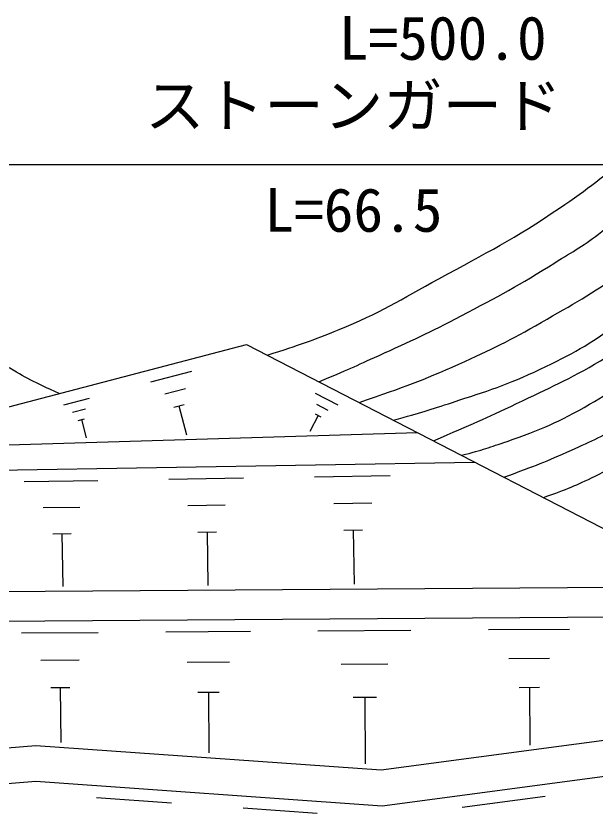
# Model space of a CAD drawing. Units: millimetres, scale not verified. Extents: x 40000 to 680000, y 20000 to 380000.
# Drawn here: x 303740 to 328089, y 308160 to 342003 of the extents above; entities that cross this region are included whole.
import ezdxf
from ezdxf.enums import TextEntityAlignment as Align

# ---------------------------------------------------------------- set-up
doc = ezdxf.new("R2010")
doc.units = ezdxf.units.MM
doc.header["$LTSCALE"] = 1000
for name, color, linetype, lineweight in [('S-BGD', 7, 'Continuous', 25), ('S-STR-HTXT', 7, 'Continuous', 13), ('S-STR-STRC', 7, 'Continuous', 25)]:
    doc.layers.add(name, color=color, linetype=linetype, lineweight=lineweight)
doc.styles.add('@ＭＳ ゴシック', font='')
doc.styles.add('ＭＳ ゴシック', font='')
doc.styles.get('@ＭＳ ゴシック').set_extended_font_data('@MS Gothic')
doc.styles.get('ＭＳ ゴシック').set_extended_font_data('MS Gothic')

msp = doc.modelspace()

# ---------------------------------------------------------------- linework, layer by layer
at = {"layer": 'S-BGD'}
for p, q in [((309400, 326661), (311116, 327111)), ((309990, 326160), (310848, 326386)), ((305744, 325701), (306819, 325983)), ((316297, 326183), (317253, 325691)), ((310365, 325604), (310794, 325716)), ((310580, 325660), (310901, 324434)), ((316360, 325718), (316838, 325472)), ((306114, 325388), (306651, 325529)), ((316423, 325254), (316071, 324571)), ((316304, 325315), (316543, 325192)), ((306349, 325039), (306617, 325110)), ((306483, 325075), (306685, 324307)), ((301199, 323946), (320596, 324532)), ((300402, 322913), (322995, 323297)), ((310153, 322579), (313290, 322632)), ((316269, 322683), (319448, 322737)), ((304080, 322476), (307175, 322528)), ((317083, 321561), (318673, 321588)), ((304873, 321384), (306420, 321410)), ((310957, 321472), (312525, 321499)), ((305278, 320285), (306052, 320298)), ((305665, 320292), (305703, 318081)), ((311368, 320358), (312152, 320372)), ((311760, 320365), (311798, 318124)), ((317500, 320432), (318294, 320446)), ((317897, 320439), (317936, 318168)), ((296466, 317816), (333139, 318076)), ((295502, 316567), (335518, 316851)), ((303970, 316127), (307192, 316150)), ((310024, 316170), (313584, 316195)), ((316406, 316215), (320322, 316243)), ((323579, 316266), (326982, 316290)), ((304783, 314982), (306395, 314993)), ((310923, 314905), (312703, 314918)), ((317395, 314824), (319353, 314838)), ((324438, 315057), (326139, 315069)), ((305194, 313834), (306000, 313840)), ((305597, 313837), (305614, 311535)), ((324872, 313845), (325723, 313851)), ((325297, 313848), (325315, 311417)), ((311377, 313637), (312267, 313643)), ((311822, 313640), (311840, 311097)), ((317894, 313429), (318873, 313436)), ((318384, 313432), (318404, 310635)), ((307112, 309224), (310265, 309003)), ((322478, 308823), (325956, 309284)), ((313278, 308791), (316389, 308572))]:
    msp.add_line(p, q, dxfattribs=at)
for points in [[(283636, 301197), (302243, 325299), (313411, 328231), (335518, 316851), (342686, 317342), (346889, 315309), (355650, 300786), (366005, 301277), (375901, 305005), (376511, 304802)], [(290639, 310269), (304564, 311409), (319068, 310388), (347576, 314170)], [(290639, 310269), (304564, 311409), (319068, 310388), (347576, 314170)], [(289399, 308662), (304573, 309904), (319115, 308881), (348421, 312769)]]:
    msp.add_lwpolyline(points, dxfattribs=at)
for points, knots in [([(314277, 327785), (315715, 328227), (316143, 328383), (317306, 328856), (319008, 329548), (319888, 330104), (321500, 330986), (323511, 332085), (324670, 332659), (326563, 333951), (327770, 334776), (328421, 335278), (329545, 336213), (331076, 337486), (331555, 338024), (333215, 339752)], [0, 0, 0, 0, 1, 1, 1, 2, 2, 2, 3, 3, 3, 4, 4, 4, 5, 5, 5, 5]), ([(316460, 326661), (317672, 327176), (317990, 327317), (318961, 327758), (320332, 328381), (321102, 328728), (322434, 329429), (323997, 330251), (324872, 330719), (326367, 331658), (327148, 332149), (327617, 332385), (328333, 332968), (330004, 334332), (330962, 335091), (332429, 336671), (333300, 337609), (333609, 337955), (334559, 339162)], [0, 0, 0, 0, 1, 1, 1, 2, 2, 2, 3, 3, 3, 4, 4, 4, 5, 5, 5, 6, 6, 6, 6]), ([(318141, 325796), (320148, 326492), (320738, 326685), (322339, 327407), (323716, 328028), (324479, 328402), (325790, 329152), (327141, 329924), (327911, 330343), (329182, 331241), (329853, 331717), (330246, 331969), (330848, 332530), (332114, 333710), (332822, 334388), (333901, 335740), (334848, 336926), (335158, 337401), (336108, 338936)], [0, 0, 0, 0, 1, 1, 1, 2, 2, 2, 3, 3, 3, 4, 4, 4, 5, 5, 5, 6, 6, 6, 6]), ([(319589, 325051), (320780, 325382), (321107, 325484), (322069, 325799), (323530, 326279), (324363, 326532), (325751, 327193), (327081, 327826), (327827, 328217), (329001, 329108), (329663, 329610), (329988, 329952), (330585, 330531), (331830, 331738), (332508, 332437), (333673, 333722), (335068, 335258), (335500, 335823), (337070, 337807)], [0, 0, 0, 0, 1, 1, 1, 2, 2, 2, 3, 3, 3, 4, 4, 4, 5, 5, 5, 6, 6, 6, 6]), ([(321266, 324187), (322952, 324910), (323408, 325106), (324755, 325749), (326150, 326415), (326953, 326754), (328279, 327546), (329593, 328331), (330265, 328875), (331473, 329813), (332362, 330503), (332845, 330910), (333688, 331656), (334957, 332780), (335701, 333379), (336881, 334595), (337587, 335321), (337828, 335574), (338638, 336502)], [0, 0, 0, 0, 1, 1, 1, 2, 2, 2, 3, 3, 3, 4, 4, 4, 5, 5, 5, 6, 6, 6, 6]), ([(322449, 323578), (323357, 323817), (323623, 323909), (324362, 324164), (325764, 324649), (326541, 324980), (327827, 325718), (328928, 326349), (329507, 326769), (330522, 327528), (331539, 328288), (332031, 328811), (333020, 329608), (334247, 330597), (334986, 331087), (336199, 332093), (337616, 333269), (338067, 333700), (339712, 335236)], [0, 0, 0, 0, 1, 1, 1, 2, 2, 2, 3, 3, 3, 4, 4, 4, 5, 5, 5, 6, 6, 6, 6]), ([(324228, 322663), (325588, 323164), (325979, 323299), (327063, 323797), (327932, 324196), (328436, 324395), (329250, 324896), (330543, 325692), (331221, 326213), (332410, 327156), (333462, 327989), (334011, 328506), (335026, 329385), (336133, 330344), (336744, 330892), (337842, 331862), (339064, 332942), (339446, 333283), (340965, 334635)], [0, 0, 0, 0, 1, 1, 1, 2, 2, 2, 3, 3, 3, 4, 4, 4, 5, 5, 5, 6, 6, 6, 6]), ([(325887, 321808), (326918, 322179), (327238, 322299), (328060, 322709), (328959, 323157), (329437, 323463), (330259, 324038), (331158, 324667), (331595, 325109), (332440, 325808), (333289, 326511), (333743, 326931), (334597, 327627), (335353, 328243), (335817, 328538), (336567, 329162), (337781, 330171), (338440, 330761), (339606, 331826), (340604, 332738), (340924, 333042), (342125, 334200)], [0, 0, 0, 0, 1, 1, 1, 2, 2, 2, 3, 3, 3, 4, 4, 4, 5, 5, 5, 6, 6, 6, 7, 7, 7, 7]), ([(305551, 326167), (304489, 326660), (304161, 326811), (303326, 327323), (302508, 327825), (302068, 328142), (301324, 328748), (300317, 329567), (299791, 330076), (298879, 331000), (297873, 332020), (297555, 332416), (296454, 333753)], [0, 0, 0, 0, 1, 1, 1, 2, 2, 2, 3, 3, 3, 4, 4, 4, 4])]:
    msp.add_open_spline(points, degree=3, knots=knots, dxfattribs=at)
at = {"layer": 'S-STR-STRC'}
msp.add_line((352201, 335762), (283596, 335762), dxfattribs=at)

# ---------------------------------------------------------------- texts
at = {"layer": 'S-STR-HTXT', "style": '@ＭＳ ゴシック'}
msp.add_text('L=500.0', height=1833, dxfattribs=at).set_placement((321658, 342003), align=Align.TOP_CENTER)
at = {"layer": 'S-STR-STRC', "style": 'ＭＳ ゴシック'}
msp.add_text('ストーンガード', height=1833, dxfattribs=at).set_placement((317906, 336789), align=Align.BOTTOM_CENTER)
at = {"layer": 'S-STR-STRC', "style": '@ＭＳ ゴシック'}
msp.add_text('L=66.5', height=1833, dxfattribs=at).set_placement((317906, 334789), align=Align.TOP_CENTER)

doc.saveas('drawing.dxf')
